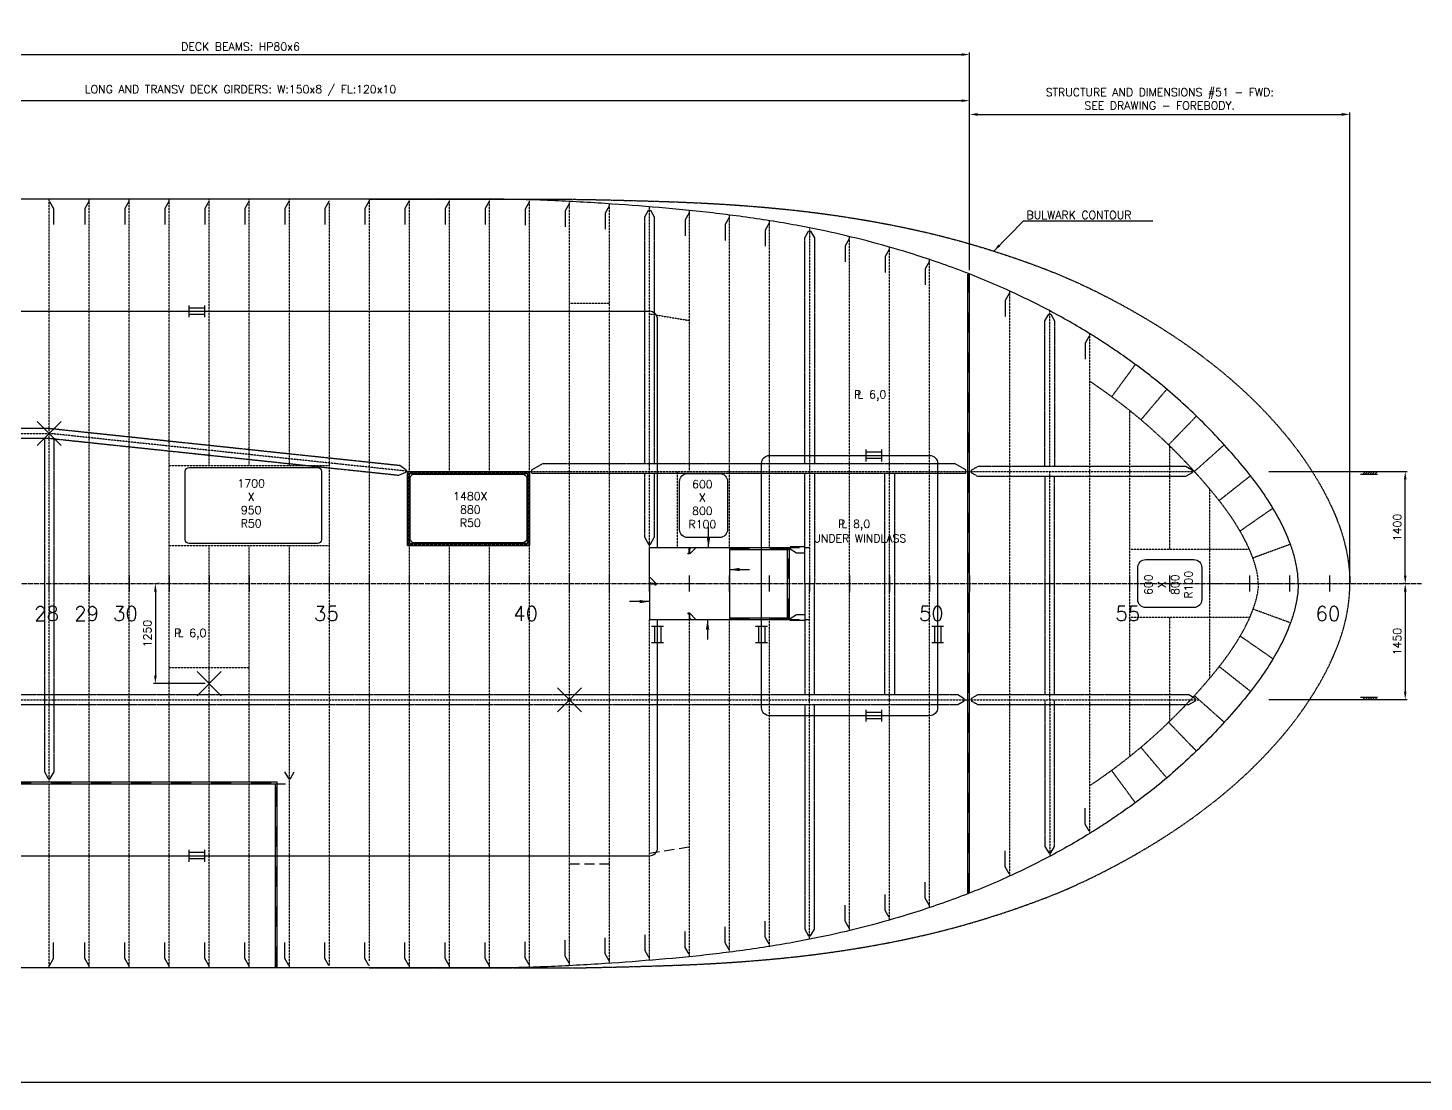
# Model space of a CAD drawing. Extents: x 53504 to 151281, y 25397 to 132894.
# Drawn here: x 109135 to 126579, y 85812 to 98977 of the extents above; entities that cross this region are included whole.
import ezdxf

# ---------------------------------------------------------------- set-up
doc = ezdxf.new("R2010")
doc.units = 0
doc.header["$LTSCALE"] = 250
for name, pattern in [('CENTER', [3, 2.5, -0.25, 0, -0.25]), ('DASHED', [0.75, 0.5, -0.25]), ('JERNB', [2, 1, -1]), ('PHANTOM', [2.1, 1.25, -0.2, 0.125, -0.2, 0.125, -0.2])]:
    doc.linetypes.add(name, pattern=pattern)
doc.layers.get('0').update_dxf_attribs({"linetype": 'CONTINUOUS'})
doc.layers.get('DEFPOINTS').update_dxf_attribs({"linetype": 'CONTINUOUS'})
for name, color, linetype in [('S0CE1', 1, 'CENTER'), ('S0CO1', 1, 'CONTINUOUS'), ('S0CO2', 2, 'CONTINUOUS'), ('S0CO5', 4, 'CONTINUOUS'), ('S0DA1', 1, 'DASHED'), ('S0DA3', 3, 'DASHED'), ('S0PH1', 1, 'PHANTOM'), ('S0PH2', 2, 'PHANTOM'), ('S0TX2', 2, 'CONTINUOUS')]:
    doc.layers.add(name, color=color, linetype=linetype)
doc.styles.add('18', font='romans', dxfattribs={"height": 180})
doc.styles.add('ROMANS', font='romans', dxfattribs={"height": 100})
doc.dimstyles.get("Standard").update_dxf_attribs({"dimscale": 50, "dimtxt": 2, "dimasz": 2, "dimexe": 0.5, "dimexo": 1, "dimgap": 1, "dimtad": 1, "dimdsep": 46, "dimtxsty": 'ROMANS', "dimcen": 1.5, "dimclrd": 1, "dimclre": 1, "dimclrt": 2, "dimazin": 2, "dimtfac": 1, "dimtmove": 2, "dimatfit": 3, "dimfxl": 1, "dimtvp": 100, "dimtolj": 1, "dimarcsym": 0})

# ---------------------------------------------------------------- blocks, each defined once
blk = doc.blocks.new('PILL-U')
at = {"layer": 'S0CO2'}
for p, q in [((150, -150), (-150, 150)), ((-150, -150), (150, 150))]:
    blk.add_line(p, q, dxfattribs=at)
blk = doc.blocks.new('KNE150')
at = {"layer": 'S0CO1', "color": 0}
blk.add_lwpolyline([(30, 0), (150, 0), (150, -15), (15, -150), (0, -150), (0, -30, 0.414214)], format="xyb", close=True, dxfattribs=at)
blk = doc.blocks.new('HP80x7')
at = {"color": 0, "linetype": 'ByBlock'}
blk.add_lwpolyline([(17, -80, 0.773344), (19, -73), (8, -66, -0.267949), (6, -63), (6, 0), (0, 0), (0, -80), (17, -80)], format="xyb", dxfattribs=at)
blk = doc.blocks.new('PILC')
at = {"color": 1, "linetype": 'ByBlock'}
blk.add_line((0, 0), (-250, 0), dxfattribs=at)
blk.add_solid([(-125, 21), (-125, -21), (0, 0)], dxfattribs=at)
blk = doc.blocks.new('SNIP-1')
at = {"color": 0, "linetype": 'PHANTOM'}
blk.add_lwpolyline([(0, 0), (0, -5), (87, -55), (287, -55)], dxfattribs=at)
blk = doc.blocks.new('*D95')
at = {"layer": 'DEFPOINTS', "color": 0, "transparency": 16777216}
for p in [(120901, 98644), (102681, 98094), (120901, 95903)]:
    blk.add_point(p, dxfattribs=at)
at = {"layer": 'S0TX2', "color": 1, "lineweight": -2, "transparency": 16777216}
for p, q in [((102681, 98144), (102681, 98669)), ((102781, 98644), (120801, 98644)), ((120901, 95953), (120901, 98669))]:
    blk.add_line(p, q, dxfattribs=at)
at = {"layer": 'S0TX2', "color": 1, "transparency": 16777216}
for points in [[(102781, 98661), (102781, 98628), (102681, 98644)], [(120801, 98661), (120801, 98628), (120901, 98644)]]:
    blk.add_solid(points, dxfattribs=at)
at = {"layer": 'S0TX2', "color": 2, "transparency": 16777216, "insert": (111791, 98744), "char_height": 100, "attachment_point": 5, "style": 'ROMANS'}
blk.add_mtext('\\A1;DECK BEAMS: HP80x6', dxfattribs=at)
blk = doc.blocks.new('*D96')
at = {"layer": 'DEFPOINTS', "color": 0, "transparency": 16777216}
for p in [(120901, 98069), (102681, 97006), (120901, 96973)]:
    blk.add_point(p, dxfattribs=at)
at = {"layer": 'S0TX2', "color": 1, "lineweight": -2, "transparency": 16777216}
for p, q in [((102681, 97056), (102681, 98094)), ((102781, 98069), (120801, 98069)), ((120901, 97023), (120901, 98094))]:
    blk.add_line(p, q, dxfattribs=at)
at = {"layer": 'S0TX2', "color": 1, "transparency": 16777216}
for points in [[(102781, 98085), (102781, 98052), (102681, 98069)], [(120801, 98085), (120801, 98052), (120901, 98069)]]:
    blk.add_solid(points, dxfattribs=at)
at = {"layer": 'S0TX2', "color": 2, "transparency": 16777216, "insert": (111791, 98195), "char_height": 100, "attachment_point": 5, "style": 'ROMANS'}
blk.add_mtext('\\A1;LONG AND TRANSV DECK GIRDERS: W:150x8 / FL:120x10', dxfattribs=at)
blk = doc.blocks.new('ST10073')
at = {"layer": 'S0CO2'}
for p, q in [((1.49, 4), (-1.49, 4)), ((-0.79, 4), (-0.79, 0)), ((0.79, 4), (0.79, 0)), ((-1.49, 0), (1.49, 0))]:
    blk.add_line(p, q, dxfattribs=at)
blk = doc.blocks.new('PLDIM2')
at = {"layer": 'S0TX2', "style": 'ROMANS'}
for s, p in [('P', (-19, 0)), ('L', (23, 0))]:
    blk.add_text(s, height=100, dxfattribs=at).set_placement(p)
blk.add_attdef('XX.X', (168, -1), '', height=100, dxfattribs=at)
blk = doc.blocks.new('*D93')
at = {"layer": 'DEFPOINTS', "color": 0, "transparency": 16777216}
for p in [(126383, 92038), (124591, 90588), (126343, 90588)]:
    blk.add_point(p, dxfattribs=at)
at = {"layer": 'S0TX2', "color": 1, "lineweight": -2, "transparency": 16777216}
for p, q in [((126333, 92038), (126318, 92038)), ((126343, 91938), (126343, 90688)), ((124641, 90588), (126368, 90588))]:
    blk.add_line(p, q, dxfattribs=at)
at = {"layer": 'S0TX2', "color": 1, "transparency": 16777216}
for points in [[(126327, 91938), (126360, 91938), (126343, 92038)], [(126327, 90688), (126360, 90688), (126343, 90588)]]:
    blk.add_solid(points, dxfattribs=at)
at = {"layer": 'S0TX2', "color": 2, "transparency": 16777216, "insert": (126243, 91313), "char_height": 100, "attachment_point": 5, "rotation": 90, "style": 'ROMANS'}
blk.add_mtext('\\A1;1450', dxfattribs=at)
blk = doc.blocks.new('*D94')
at = {"layer": 'DEFPOINTS', "color": 0, "transparency": 16777216}
for p in [(124591, 93438), (126343, 93438), (126383, 92038)]:
    blk.add_point(p, dxfattribs=at)
at = {"layer": 'S0TX2', "color": 1, "lineweight": -2, "transparency": 16777216}
for p, q in [((124641, 93438), (126368, 93438)), ((126343, 92138), (126343, 93338)), ((126333, 92038), (126318, 92038))]:
    blk.add_line(p, q, dxfattribs=at)
at = {"layer": 'S0TX2', "color": 1, "transparency": 16777216}
for points in [[(126327, 93338), (126360, 93338), (126343, 93438)], [(126327, 92138), (126360, 92138), (126343, 92038)]]:
    blk.add_solid(points, dxfattribs=at)
at = {"layer": 'S0TX2', "color": 2, "transparency": 16777216, "insert": (126243, 92738), "char_height": 100, "attachment_point": 5, "rotation": 90, "style": 'ROMANS'}
blk.add_mtext('\\A1;1400', dxfattribs=at)
blk = doc.blocks.new('ST10011')
at = {"layer": 'S0CO1'}
for p, q in [((4.24, 0.65), (-0.08, 0.65)), ((0, 0), (0.65, 0.65)), ((0.6, 0), (1.25, 0.65)), ((1.2, 0), (1.85, 0.65)), ((1.8, 0), (2.45, 0.65)), ((2.4, 0), (3.05, 0.65)), ((3, 0), (3.65, 0.65))]:
    blk.add_line(p, q, dxfattribs=at)
blk = doc.blocks.new('*D92')
at = {"layer": 'DEFPOINTS', "color": 0, "transparency": 16777216}
for p in [(110727, 92038), (110727, 90788), (111401, 90788)]:
    blk.add_point(p, dxfattribs=at)
at = {"layer": 'S0CO1', "color": 1, "lineweight": -2, "transparency": 16777216}
for p, q in [((110727, 91938), (110727, 90888)), ((110777, 92038), (110752, 92038)), ((111351, 90788), (110702, 90788))]:
    blk.add_line(p, q, dxfattribs=at)
at = {"layer": 'S0CO1', "color": 1, "transparency": 16777216}
for points in [[(110711, 91938), (110744, 91938), (110727, 92038)], [(110711, 90888), (110744, 90888), (110727, 90788)]]:
    blk.add_solid(points, dxfattribs=at)
at = {"layer": 'S0CO1', "color": 2, "transparency": 16777216, "insert": (110627, 91413), "char_height": 100, "attachment_point": 5, "rotation": 90, "style": 'ROMANS'}
blk.add_mtext('\\A1;1250', dxfattribs=at)
blk = doc.blocks.new('*D91')
at = {"layer": 'DEFPOINTS', "color": 0, "transparency": 16777216}
for p in [(125651, 97897), (120901, 96386), (125651, 91988)]:
    blk.add_point(p, dxfattribs=at)
at = {"layer": 'S0TX2', "color": 1, "lineweight": -2, "transparency": 16777216}
for p, q in [((120901, 96436), (120901, 97922)), ((121001, 97897), (125551, 97897)), ((125651, 92038), (125651, 97922))]:
    blk.add_line(p, q, dxfattribs=at)
at = {"layer": 'S0TX2', "color": 1, "transparency": 16777216}
for points in [[(121001, 97914), (121001, 97880), (120901, 97897)], [(125551, 97914), (125551, 97880), (125651, 97897)]]:
    blk.add_solid(points, dxfattribs=at)
at = {"layer": 'S0TX2', "color": 2, "transparency": 16777216, "insert": (123276, 98090), "char_height": 100, "attachment_point": 5, "style": 'ROMANS'}
blk.add_mtext('\\A1;STRUCTURE AND DIMENSIONS #51 - FWD:\\PSEE DRAWING - FOREBODY.', dxfattribs=at)

msp = doc.modelspace()

# ---------------------------------------------------------------- linework, layer by layer
at = {"layer": 'S0CE1', "color": 0, "ltscale": 0.1}
msp.add_line((99902.239, 92037.898), (126546.45, 92038.246), dxfattribs=at)
at = {"layer": 'S0CO1', "color": 0}
for p, q in [((120877.039, 88172.63), (120877.039, 95902.862)), ((120901.039, 88172.63), (120901.039, 95902.862)), ((106490.878, 95437.744), (116901.039, 95437.744)), ((113877.039, 92513.746), (113877.039, 93437.746)), ((113901.039, 93437.746), (115401.039, 93437.746)), ((115401.039, 93437.746), (115401.039, 92513.746)), ((113877.039, 92513.746), (115401.039, 92513.746)), ((117901.039, 92487.746), (118651.039, 92487.746)), ((117901.039, 92487.746), (117901.039, 91587.746)), ((117901.039, 92463.746), (118651.039, 92463.746)), ((118627.039, 91611.746), (118627.039, 92463.746)), ((118651.039, 91587.746), (118651.039, 92487.746)), ((117901.039, 91611.746), (118651.039, 91611.746)), ((117901.039, 91587.746), (118651.039, 91587.746)), ((105925.039, 89561.744), (112251.039, 89561.744)), ((105925.039, 89537.744), (112227.039, 89537.744)), ((112227.039, 87249.605), (112227.039, 89537.744)), ((112251.039, 87249.605), (112251.039, 89561.744))]:
    msp.add_line(p, q, dxfattribs=at)
at = {"layer": 'S0CO1', "color": 0, "linetype": 'JERNB'}
for p, q in [((120889.039, 88172.63), (120889.039, 95902.862)), ((117901.039, 92475.746), (118651.039, 92475.746)), ((118639.039, 91599.746), (118639.039, 92475.746)), ((117901.039, 91599.746), (118651.039, 91599.746)), ((105925.039, 89549.744), (112239.039, 89549.744)), ((112239.039, 87249.605), (112239.039, 89549.744))]:
    msp.add_line(p, q, dxfattribs=at)
at = {"layer": 'S0CO1', "color": 0, "linetype": 'JERNB', "ltscale": 0.02}
for p, q in [((113889.039, 93425.746), (115389.039, 93425.746)), ((113889.039, 92525.746), (113889.039, 93425.746)), ((115389.039, 93425.746), (115389.039, 92525.746)), ((113889.039, 92525.746), (115389.039, 92525.746))]:
    msp.add_line(p, q, dxfattribs=at)
at = {"layer": 'S0CO1', "color": 0, "linetype": 'Continuous'}
for p, q in [((116901.039, 91937.746), (116901.039, 92137.746)), ((117901.039, 91937.746), (117901.039, 92137.746)), ((119901.039, 91937.746), (119901.039, 92137.746)), ((120901.039, 91937.746), (120901.039, 92137.746)), ((123401.039, 91937.746), (123401.039, 92137.746))]:
    msp.add_line(p, q, dxfattribs=at)
at = {"layer": 'S0CO1', "color": 6}
msp.add_line((84446.818, 85812.296), (150257.9, 85812.296), dxfattribs=at)
at = {"layer": 'S0CO1', "color": 0}
msp.add_lwpolyline([(117001.039, 92487.746), (117001.039, 95337.744)], dxfattribs=at)
for points in [[(118301.039, 90487.746), (118301.039, 93537.746, -0.414213562), (118401.039, 93637.746), (120401.039, 93637.746, -0.414213562), (120501.039, 93537.746), (120501.039, 90487.746, -0.414213562), (120401.039, 90387.746), (118401.039, 90387.746, -0.414213562)], [(111151.036, 93487.746), (112751.039, 93487.746, -0.414213562), (112801.039, 93437.746), (112801.039, 92587.746, -0.414213562), (112751.039, 92537.746), (111151.036, 92537.746, -0.414213562), (111101.036, 92587.746), (111101.036, 93437.746, -0.414213562)], [(113961.039, 93403.746), (115317.039, 93403.746, -0.414213562), (115367.039, 93353.746), (115367.039, 92597.746, -0.414213562), (115317.039, 92547.746), (113961.039, 92547.746, -0.414213562), (113911.039, 92597.746), (113911.039, 93353.746, -0.414213562)], [(117376.039, 93412.746), (117776.039, 93412.746, -0.414213562), (117876.039, 93312.746), (117876.039, 92712.746, -0.414213562), (117776.039, 92612.746), (117376.039, 92612.746, -0.414213562), (117276.039, 92712.746), (117276.039, 93312.746, -0.414213562)], [(123001.039, 91837.746), (123001.039, 92237.746, -0.414213562), (123101.039, 92337.746), (123701.039, 92337.746, -0.414213562), (123801.039, 92237.746), (123801.039, 91837.746, -0.414213562), (123701.039, 91737.746), (123101.039, 91737.746, -0.414213562)]]:
    msp.add_lwpolyline(points, format="xyb", close=True, dxfattribs=at)
msp.add_lwpolyline([(113901.039, 93413.746), (115377.039, 93413.746), (115377.039, 92537.746), (113901.039, 92537.746)], close=True, dxfattribs=at)
msp.add_lwpolyline([(105001.039, 90965.922), (105001.039, 89737.784, 0.414213562), (105101.039, 89637.784), (106901.039, 89637.784, -0.414213562), (107001.039, 89537.784), (107001.039, 88737.744, 0.414213562), (107101.039, 88637.744), (116901.039, 88637.744, 0.414213562), (117001.039, 88737.744), (117001.039, 91587.746)], format="xyb", dxfattribs=at)
msp.add_arc((116901.039, 95337.744), 100, 0, 90, dxfattribs=at)
at = {"layer": 'S0CO5', "color": 0}
for p, q in [((116901.039, 92037.746), (116901.039, 92487.746)), ((116901.039, 92487.746), (117901.039, 92487.746)), ((116901.039, 92037.746), (116901.039, 91587.746)), ((116901.039, 91587.746), (117901.039, 91587.746))]:
    msp.add_line(p, q, dxfattribs=at)
at = {"layer": 'S0CO5', "color": 0, "flags": 128}
for points in [[(125005.531, 92037.746), (125005.531, 92087.746, 0.028984), (124988.882, 92237.746, 0.02788), (124954.228, 92389.699, 0.018944), (124905.517, 92537.746, 0.033183), (124771.175, 92836.934, 0.024663), (124603.197, 93118.621, 0.020409), (124410.484, 93384.152, 0.011893), (124201.039, 93636.695, 0.021606), (123724.427, 94138.814, 0.023708), (123204.32, 94595.746, 0.009551), (122985.574, 94763.534, 0.0081), (122761.039, 94923.506, 0.006351), (122582.525, 95043.076, 0.006117), (122401.039, 95158.172, 0.016804), (121889.933, 95450.395, 0.015439), (121361.039, 95709.074, 0.017375), (120726.796, 95969.238, 0.015054), (120077.039, 96187.746, 0.011502), (119554.025, 96333.219, 0.010874), (119025.039, 96455.166, 0.01275), (118361.091, 96575.51, 0.009545), (117692.433, 96666.151, 0.007943), (117020.982, 96733.353, 0.004737), (116348.039, 96783.505, 0.00555), (115627.183, 96822.33, 0.010678), (114905.449, 96837.746), (104401.039, 96837.746)], [(125005.531, 92037.746), (125005.531, 91987.746, -0.028984), (124988.882, 91837.746, -0.02788), (124954.228, 91685.794, -0.018944), (124905.517, 91537.746, -0.033183), (124771.175, 91238.558, -0.024663), (124603.197, 90956.871, -0.020409), (124410.484, 90691.34, -0.011893), (124201.039, 90438.798, -0.021606), (123724.427, 89936.679, -0.023708), (123204.32, 89479.746, -0.009551), (122985.574, 89311.958, -0.0081), (122761.039, 89151.986, -0.006351), (122582.525, 89032.416, -0.006117), (122401.039, 88917.321, -0.016804), (121889.933, 88625.097, -0.015439), (121361.039, 88366.418, -0.017375), (120726.796, 88106.255, -0.015054), (120077.039, 87887.746, -0.011502), (119554.025, 87742.274, -0.010874), (119025.039, 87620.326, -0.01275), (118361.091, 87499.982, -0.009545), (117692.433, 87409.342, -0.007943), (117020.982, 87342.139, -0.004737), (116348.039, 87291.988, -0.00555), (115627.183, 87253.163, -0.010678), (114905.449, 87237.746), (105901.039, 87237.746)]]:
    msp.add_lwpolyline(points, format="xyb", dxfattribs=at)
at = {"layer": 'S0DA1', "color": 0, "ltscale": 0.02}
for p, q in [((109401.039, 93912.744), (109401.039, 96837.746)), ((109901.039, 87237.746), (109901.039, 96837.746)), ((110401.039, 87237.746), (110401.039, 96837.746)), ((110901.039, 87237.746), (110901.039, 96837.746)), ((111401.039, 93512.746), (111401.039, 96837.746)), ((111901.039, 93512.746), (111901.039, 96837.746)), ((112401.039, 93512.746), (112401.039, 96837.746)), ((113401.039, 87328.154), (113401.039, 96837.746)), ((113901.039, 93437.746), (113901.039, 96837.746)), ((114401.039, 93437.746), (114401.039, 96837.746)), ((114901.039, 93437.746), (114901.039, 96837.746)), ((115401.039, 93437.746), (115401.039, 96830.479)), ((112901.039, 87281.321), (112901.039, 96794.172)), ((115901.039, 87266.022), (115901.039, 96809.47)), ((116401.039, 87295.473), (116401.039, 96780.02)), ((117401.039, 93437.746), (117401.039, 96697.962)), ((117901.039, 92487.746), (117901.039, 96640.661)), ((118401.039, 92487.746), (118401.039, 96569.255)), ((119401.039, 87704.51), (119401.039, 96370.983)), ((119901.039, 93437.746), (119901.039, 96239.6)), ((120401.039, 87991.261), (120401.039, 96084.231)), ((121401.039, 88384.585), (121401.039, 95690.908)), ((115901.039, 95537.744), (116401.039, 95537.744)), ((116901.039, 95405.77), (117401.039, 95322.78)), ((122401.039, 88917.321), (122401.039, 95158.172)), ((122971.033, 94774.229), (122675.203, 94371.136)), ((123363.78, 94464.795), (123041.033, 94082.912)), ((122901.039, 89877.426), (122901.039, 94198.067)), ((123734.393, 94129.167), (123386.332, 93770.205)), ((123401.039, 92462.746), (123401.039, 93755.907)), ((110901.039, 93512.746), (112901.039, 93512.746)), ((117251.039, 92487.746), (117251.039, 93437.746)), ((124410.484, 93384.152), (124018.138, 93074.209)), ((123901.039, 90857.39), (123901.039, 93218.102)), ((124691.445, 92978.532), (124280.386, 92693.873)), ((110901.039, 92512.746), (112901.039, 92512.746)), ((111401.039, 87237.746), (111401.039, 92512.746)), ((111901.039, 87237.746), (111901.039, 92512.746)), ((112401.039, 87237.746), (112401.039, 92512.746)), ((113901.039, 87237.746), (113901.039, 92537.746)), ((114401.039, 87237.746), (114401.039, 92513.746)), ((114901.039, 87237.746), (114901.039, 92513.746)), ((115401.039, 87245.014), (115401.039, 92537.746)), ((124396.905, 92462.746), (122901.039, 92462.746)), ((124908.987, 92528.337), (124439.451, 92356.477)), ((116901.039, 87332.261), (116901.039, 91587.746)), ((117401.039, 87377.531), (117401.039, 91587.746)), ((117901.039, 87434.832), (117901.039, 91587.746)), ((118401.039, 87506.238), (118401.039, 91587.746)), ((124396.905, 91612.746), (122901.039, 91612.746)), ((123401.039, 90319.586), (123401.039, 91612.746)), ((124908.987, 91547.156), (124439.451, 91719.016)), ((124691.445, 91096.961), (124280.386, 91381.619)), ((110901.039, 90987.746), (111901.039, 90987.746)), ((124410.484, 90691.34), (124018.138, 91001.283)), ((119901.039, 87835.893), (119901.039, 90587.746)), ((123734.393, 89946.325), (123386.332, 90305.288)), ((123363.78, 89610.698), (123041.033, 89992.58)), ((122971.033, 89301.263), (122675.203, 89704.357)), ((109401.039, 87237.746), (109401.039, 89537.744))]:
    msp.add_line(p, q, dxfattribs=at)
at = {"layer": 'S0DA1', "color": 0}
for p, q in [((112227.039, 89537.744), (112401.039, 89537.744)), ((116901.039, 88669.803), (117401.039, 88752.793)), ((115901.039, 88537.744), (116401.039, 88537.744))]:
    msp.add_line(p, q, dxfattribs=at)
at = {"layer": 'S0DA1', "color": 0, "ltscale": 0.02, "flags": 128}
for points in [[(124505.531, 92037.746), (124505.531, 92073.012, 0.025379575), (124495.963, 92153.9, 0.02788), (124473.696, 92251.535, 0.018944), (124436.824, 92363.6, 0.033183), (124329.629, 92602.336, 0.024663), (124186.903, 92841.675, 0.020409), (124018.145, 93074.2, 0.011893), (123823.875, 93308.446, 0.021606), (123376.989, 93779.249, 0.023708), (122892.488, 94204.9, 0.009551), (122688.897, 94361.064, 0.0081), (122477.547, 94511.642, 0.002906087), (122401.039, 94563.655, 0.002906087)], [(124505.531, 92037.746), (124505.531, 92002.481, -0.025379575), (124495.963, 91921.593, -0.02788), (124473.696, 91823.958, -0.018944), (124436.824, 91711.893, -0.033183), (124329.629, 91473.157, -0.024663), (124186.903, 91233.818, -0.020409), (124018.145, 91001.292, -0.011893), (123823.875, 90767.047, -0.021606), (123376.989, 90296.243, -0.023708), (122892.488, 89870.592, -0.009551), (122688.897, 89714.429, -0.0081), (122477.547, 89563.851, -0.002906087), (122401.039, 89511.838, -0.002906087)]]:
    msp.add_lwpolyline(points, format="xyb", dxfattribs=at)
at = {"layer": 'S0DA3', "color": 0, "ltscale": 0.02}
for p, q in [((116901.039, 93437.746), (116901.039, 96743.231)), ((118901.039, 96480.306), (118901.039, 92037.746)), ((121901.038, 93497.746), (121901.038, 95444.522)), ((106776.039, 93912.746), (109401.039, 93912.744)), ((113901.039, 93437.746), (109401.039, 93912.746)), ((109401.039, 89561.744), (109401.039, 93912.744)), ((124082.323, 93770.079), (123708.705, 93437.746)), ((115401.039, 93437.746), (123708.705, 93437.746)), ((116901.039, 92487.746), (116901.039, 93437.746)), ((119901.039, 90587.746), (119901.039, 93437.746)), ((121901.039, 90587.746), (121901.039, 93437.746)), ((118901.039, 87595.187), (118901.039, 92037.746)), ((105925.039, 90587.746), (123764.917, 90587.746)), ((121901.038, 90577.746), (121901.038, 88630.971)), ((124082.323, 90305.414), (123708.705, 90637.746))]:
    msp.add_line(p, q, dxfattribs=at)
at = {"layer": 'S0DA3', "color": 0}
for p, q in [((118651.039, 92487.746), (118901.039, 92487.746)), ((123901.039, 92037.746), (125005.531, 92037.746)), ((118651.039, 91587.746), (118901.039, 91587.746))]:
    msp.add_line(p, q, dxfattribs=at)
at = {"layer": 'S0PH1', "color": 0, "ltscale": 0.02}
for p, q in [((115569.908, 93537.649), (120714.258, 93537.649)), ((115431.344, 93417.649), (120852.823, 93417.649))]:
    msp.add_line(p, q, dxfattribs=at)
at = {"layer": 'S0PH1', "color": 0}
for points in [[(116841.039, 96618.296), (116888.539, 96700.569), (116913.539, 96700.569), (116961.039, 96618.296)], [(118841.039, 96355.371), (118888.539, 96437.643), (118913.539, 96437.643), (118961.039, 96355.371)], [(121841.038, 95319.587), (121888.538, 95401.859), (121913.538, 95401.859), (121961.038, 95319.587)], [(113770.495, 93391.193), (113857.299, 93429.794), (113859.924, 93454.656), (113783.092, 93510.53)], [(115431.344, 93417.649), (115431.344, 93457.649), (115569.908, 93537.649)], [(120851.842, 93417.649), (120851.842, 93457.649), (120713.278, 93537.649)], [(123601.512, 93377.746), (123683.785, 93425.246), (123683.785, 93450.246), (123601.512, 93497.746)], [(116841.039, 92612.681), (116888.539, 92530.409), (116913.539, 92530.409), (116961.039, 92612.681)], [(118841.039, 92497.746), (118657.7, 92497.746), (118657.7, 92472.746), (118739.208, 92422.766), (118841.039, 92422.766)], [(118841.039, 91577.746), (118657.7, 91577.746), (118657.7, 91602.746), (118739.208, 91652.726), (118841.039, 91652.726)], [(120752.104, 90527.746), (120834.376, 90575.246), (120834.376, 90600.246), (120752.104, 90647.746)], [(123639.982, 90527.746), (123722.254, 90575.246), (123722.254, 90600.246), (123639.982, 90647.746)], [(109341.039, 89686.679), (109388.539, 89604.406), (109413.539, 89604.406), (109461.039, 89686.679)], [(112341.039, 89686.679), (112388.539, 89604.406), (112413.539, 89604.406), (112461.039, 89686.679)], [(121841.038, 88755.906), (121888.538, 88673.633), (121913.538, 88673.633), (121961.038, 88755.906)], [(118841.039, 87720.122), (118888.539, 87637.849), (118913.539, 87637.849), (118961.039, 87720.122)]]:
    msp.add_lwpolyline(points, dxfattribs=at)
at = {"layer": 'S0PH1', "color": 0, "ltscale": 0.02}
for points in [[(116841.039, 93537.649), (116841.039, 96618.296)], [(116961.039, 96618.296), (116961.039, 93537.649)], [(118841.039, 93537.649), (118841.039, 96355.371)], [(118961.039, 96355.371), (118961.039, 93537.649)], [(121841.038, 93497.746), (121841.038, 95319.587)], [(121961.038, 95319.587), (121961.038, 93497.746)], [(113783.092, 93510.53), (109404.196, 93972.746), (106900.974, 93972.749)], [(106900.974, 93852.749), (109397.881, 93852.746), (113770.495, 93391.193)], [(109341.039, 93852.746), (109341.039, 89686.679)], [(109461.039, 89686.679), (109461.039, 93846.08)], [(116841.039, 92612.681), (116841.039, 93417.649)], [(116961.039, 93417.649), (116961.039, 92612.681)], [(118841.039, 92037.746), (118841.039, 93417.649)], [(118961.039, 93417.649), (118961.039, 92037.746)], [(119841.039, 90647.746), (119841.039, 93417.649)], [(119961.039, 93417.649), (119961.039, 90647.746)], [(123601.512, 93497.746), (121000.328, 93497.746), (120918.055, 93450.246), (120918.055, 93425.246), (121000.328, 93377.746), (123601.512, 93377.746)], [(121841.039, 93377.746), (121841.039, 90647.746)], [(121961.039, 90647.746), (121961.039, 93377.746)], [(118841.039, 92037.746), (118841.039, 90647.746)], [(118961.039, 90647.746), (118961.039, 92037.746)], [(120752.104, 90647.746), (106049.974, 90647.746)], [(123639.982, 90647.746), (121000.328, 90647.746), (120918.055, 90600.246), (120918.055, 90575.246), (121000.328, 90527.746), (123639.982, 90527.746)], [(121841.038, 90577.746), (121841.038, 88755.906)], [(121961.038, 88755.906), (121961.038, 90577.746)], [(106049.974, 90527.746), (120752.104, 90527.746)], [(118841.039, 90527.746), (118841.039, 87720.122)], [(118961.039, 87720.122), (118961.039, 90527.746)]]:
    msp.add_lwpolyline(points, dxfattribs=at)
at = {"layer": 'S0PH2', "color": 0, "ltscale": 0.02, "flags": 128}
for points in [[(113400.039, 96837.746), (115401.039, 96837.746), (115747.656, 96837.746), (115824.347, 96837.617), (115901.039, 96837.209), (116026.304, 96835.898), (116151.058, 96833.835), (116276.304, 96831.24), (116401.039, 96828.37), (116651.542, 96821.963), (116901.039, 96814.911), (117026.31, 96811.058), (117151.07, 96806.963), (117276.316, 96802.427), (117401.039, 96797.316), (117526.337, 96791.54), (117651.103, 96785.106), (117776.343, 96777.945), (117901.039, 96770.087), (118026.38, 96761.446), (118151.169, 96752.095), (118274.619, 96742.074), (118337.964, 96736.621), (118401.039, 96730.98), (118520.707, 96719.678), (118586.115, 96713.16), (118651.24, 96706.432), (118759.665, 96694.628), (118830.513, 96686.481), (118901.039, 96678.029), (119007.88, 96664.568), (119079.767, 96655.056), (119151.318, 96645.226), (119259.669, 96629.648), (119330.521, 96619.024), (119401.039, 96608.106), (119503.818, 96591.58), (119606.07, 96574.408), (119708.601, 96556.425), (119810.583, 96537.746), (119901.039, 96520.509), (120000.726, 96500.748), (120076.363, 96485.21), (120151.603, 96469.284), (120244.878, 96448.842), (120323.177, 96431.049), (120401.039, 96412.778), (120492.537, 96390.572), (120572.417, 96370.51), (120651.828, 96349.939), (120742.183, 96325.732), (120821.855, 96303.698), (120901.039, 96281.154), (120991.681, 96254.579), (121072.06, 96230.313), (121151.933, 96205.543), (121245.214, 96175.811), (121323.371, 96150.252), (121401.039, 96124.261), (121463.126, 96103.07), (121524.855, 96081.638), (121586.72, 96059.801), (121648.232, 96037.746), (121711.802, 96014.571), (121774.986, 95991.124), (121838.248, 95967.115), (121901.039, 95942.636), (121971.13, 95914.516), (122040.919, 95885.654), (122097.177, 95861.755), (122153.005, 95837.473), (122226.621, 95804.644), (122299.906, 95771.087), (122350.656, 95747.331), (122401.039, 95723.322), (122475.509, 95687.075), (122549.624, 95650.111), (122601.568, 95623.67), (122653.124, 95596.983), (122728.632, 95557.122), (122803.765, 95516.554), (122852.582, 95489.706), (122901.039, 95462.669), (122975.398, 95420.425), (123049.359, 95377.486), (123101.665, 95346.558), (123153.556, 95315.407), (123223.945, 95272.367), (123293.914, 95228.647), (123347.712, 95194.383), (123401.039, 95159.857), (123446.843, 95129.738), (123492.265, 95099.437), (123537.665, 95068.696), (123582.66, 95037.746), (123645.404, 94993.749), (123694.656, 94958.524), (123743.419, 94923.036), (123804.214, 94877.929), (123852.88, 94841.094), (123901.039, 94803.996), (123959.466, 94758.075), (124017.398, 94711.528), (124074.826, 94664.36), (124115.929, 94629.956), (124156.603, 94595.374), (124208.603, 94550.287), (124260.078, 94504.598), (124311.017, 94458.314), (124356.337, 94416.212), (124401.039, 94373.809), (124449.999, 94326.327), (124498.402, 94278.274), (124532.519, 94243.714), (124566.212, 94209.011), (124613.593, 94159.219), (124660.39, 94108.879), (124692.749, 94073.372), (124724.693, 94037.746), (124769.378, 93986.9), (124791.941, 93960.76), (124814.257, 93934.59), (124853.279, 93887.932), (124877.328, 93858.545), (124901.039, 93829.08), (124938.195, 93781.86), (124974.72, 93734.15), (124992.921, 93709.875), (125010.888, 93685.576), (125045.833, 93637.338), (125080.128, 93588.634), (125097.654, 93563.2), (125114.931, 93537.746), (125147.328, 93488.928), (125179.054, 93439.672), (125210.105, 93389.987), (125239.447, 93341.605), (125268.035, 93293.035), (125294.703, 93246.246), (125320.671, 93199.066), (125345.937, 93151.506), (125370.492, 93103.575), (125386.832, 93070.677), (125402.773, 93037.746), (125424.162, 92992.063), (125444.822, 92946.045), (125464.749, 92899.706), (125483.941, 92853.057), (125495.964, 92822.712), (125507.628, 92792.367), (125522.439, 92752.11), (125536.498, 92711.585), (125549.796, 92670.804), (125562.333, 92629.782), (125574.103, 92588.533), (125580.941, 92563.127), (125587.462, 92537.746), (125597.187, 92497.339), (125606.13, 92456.752), (125614.292, 92416), (125621.669, 92375.098), (125628.257, 92334.063), (125634.052, 92292.908), (125639.056, 92251.649), (125643.265, 92210.301), (125646.675, 92168.88), (125649.244, 92128.253), (125651.04, 92087.746), (125651.04, 92036.746)], [(113400.039, 87237.746), (115401.039, 87237.746), (115747.656, 87237.746), (115824.347, 87237.875), (115901.039, 87238.284), (116026.304, 87239.595), (116151.058, 87241.658), (116276.304, 87244.252), (116401.039, 87247.123), (116651.542, 87253.529), (116901.039, 87260.581), (117026.31, 87264.434), (117151.07, 87268.53), (117276.316, 87273.066), (117401.039, 87278.176), (117526.337, 87283.953), (117651.103, 87290.386), (117776.343, 87297.548), (117901.039, 87305.405), (118026.38, 87314.047), (118151.169, 87323.398), (118274.619, 87333.418), (118337.964, 87338.871), (118401.039, 87344.512), (118520.707, 87355.814), (118586.115, 87362.332), (118651.24, 87369.061), (118759.665, 87380.864), (118830.513, 87389.011), (118901.039, 87397.464), (119007.88, 87410.925), (119079.767, 87420.436), (119151.318, 87430.266), (119259.669, 87445.844), (119330.521, 87456.468), (119401.039, 87467.386), (119503.818, 87483.913), (119606.07, 87501.085), (119708.601, 87519.068), (119810.583, 87537.746), (119901.039, 87554.984), (120000.726, 87574.744), (120076.363, 87590.282), (120151.603, 87606.208), (120244.878, 87626.65), (120323.177, 87644.444), (120401.039, 87662.715), (120492.537, 87684.921), (120572.417, 87704.982), (120651.828, 87725.553), (120742.183, 87749.76), (120821.855, 87771.794), (120901.039, 87794.338), (120991.681, 87820.914), (121072.06, 87845.18), (121151.933, 87869.95), (121245.214, 87899.681), (121323.371, 87925.241), (121401.039, 87951.232), (121463.126, 87972.423), (121524.855, 87993.854), (121586.72, 88015.692), (121648.232, 88037.746), (121711.802, 88060.922), (121774.986, 88084.369), (121838.248, 88108.377), (121901.039, 88132.856), (121971.13, 88160.977), (122040.919, 88189.838), (122097.177, 88213.738), (122153.005, 88238.02), (122226.621, 88270.848), (122299.906, 88304.405), (122350.656, 88328.162), (122401.039, 88352.17), (122475.509, 88388.417), (122549.624, 88425.381), (122601.568, 88451.823), (122653.124, 88478.509), (122728.632, 88518.371), (122803.765, 88558.938), (122852.582, 88585.786), (122901.039, 88612.823), (122975.398, 88655.068), (123049.359, 88698.007), (123101.665, 88728.935), (123153.556, 88760.085), (123223.945, 88803.125), (123293.914, 88846.846), (123347.712, 88881.109), (123401.039, 88915.635), (123446.843, 88945.755), (123492.265, 88976.056), (123537.665, 89006.797), (123582.66, 89037.746), (123645.404, 89081.743), (123694.656, 89116.969), (123743.419, 89152.456), (123804.214, 89197.564), (123852.88, 89234.398), (123901.039, 89271.497), (123959.466, 89317.418), (124017.398, 89363.965), (124074.826, 89411.133), (124115.929, 89445.537), (124156.603, 89480.119), (124208.603, 89525.206), (124260.078, 89570.895), (124311.017, 89617.179), (124356.337, 89659.281), (124401.039, 89701.684), (124449.999, 89749.166), (124498.402, 89797.219), (124532.519, 89831.778), (124566.212, 89866.482), (124613.593, 89916.274), (124660.39, 89966.613), (124692.749, 90002.12), (124724.693, 90037.746), (124769.378, 90088.592), (124791.941, 90114.732), (124814.257, 90140.903), (124853.279, 90187.561), (124877.328, 90216.948), (124901.039, 90246.412), (124938.195, 90293.632), (124974.72, 90341.343), (124992.921, 90365.618), (125010.888, 90389.916), (125045.833, 90438.155), (125080.128, 90486.858), (125097.654, 90512.293), (125114.931, 90537.746), (125147.328, 90586.564), (125179.054, 90635.821), (125210.105, 90685.505), (125239.447, 90733.888), (125268.035, 90782.458), (125294.703, 90829.247), (125320.671, 90876.426), (125345.937, 90923.987), (125370.492, 90971.917), (125386.832, 91004.816), (125402.773, 91037.746), (125424.162, 91083.43), (125444.822, 91129.447), (125464.749, 91175.786), (125483.941, 91222.435), (125495.964, 91252.78), (125507.628, 91283.125), (125522.439, 91323.382), (125536.498, 91363.908), (125549.796, 91404.689), (125562.333, 91445.711), (125574.103, 91486.96), (125580.941, 91512.366), (125587.462, 91537.746), (125597.187, 91578.154), (125606.13, 91618.741), (125614.292, 91659.493), (125621.669, 91700.394), (125628.257, 91741.43), (125634.052, 91782.585), (125639.056, 91823.844), (125643.265, 91865.191), (125646.675, 91906.612), (125649.244, 91947.24), (125651.04, 91987.746), (125651.04, 92038.746)]]:
    msp.add_lwpolyline(points, dxfattribs=at)
at = {"layer": 'S0TX2', "color": 0}
for p, q in [((109402.239, 91937.746), (109402.239, 92137.746)), ((109902.239, 91937.746), (109902.239, 92137.746)), ((110402.239, 91937.746), (110402.239, 92137.746)), ((110902.239, 91937.746), (110902.239, 92137.746)), ((111402.239, 91937.746), (111402.239, 92137.746)), ((111902.239, 91937.746), (111902.239, 92137.746)), ((112402.239, 91937.746), (112402.239, 92137.746)), ((112902.239, 91937.746), (112902.239, 92137.746)), ((113402.239, 91937.746), (113402.239, 92137.746)), ((113902.239, 91937.746), (113902.239, 92137.746)), ((114402.239, 91937.746), (114402.239, 92137.746)), ((114902.239, 91937.746), (114902.239, 92137.746)), ((115402.239, 91937.746), (115402.239, 92137.746)), ((115902.239, 91937.746), (115902.239, 92137.746)), ((116402.239, 91937.746), (116402.239, 92137.746)), ((116902.239, 91937.746), (116902.239, 92137.746)), ((117402.239, 91937.746), (117402.239, 92137.746)), ((117902.239, 91937.746), (117902.239, 92137.746)), ((118402.239, 91937.746), (118402.239, 92137.746)), ((118902.239, 91937.746), (118902.239, 92137.746)), ((119402.239, 91937.746), (119402.239, 92137.746)), ((119902.239, 91937.746), (119902.239, 92137.746)), ((120402.239, 91937.746), (120402.239, 92137.746)), ((120902.239, 91937.746), (120902.239, 92137.746)), ((121402.239, 91937.746), (121402.239, 92137.746)), ((121902.239, 91937.746), (121902.239, 92137.746)), ((122402.239, 91937.746), (122402.239, 92137.746)), ((122902.239, 91937.746), (122902.239, 92137.746)), ((123402.239, 91937.746), (123402.239, 92137.746)), ((123902.239, 91937.746), (123902.239, 92137.746)), ((124402.239, 91937.746), (124402.239, 92137.746)), ((124902.239, 91937.746), (124902.239, 92137.746)), ((125402.239, 91937.746), (125402.239, 92137.746))]:
    msp.add_line(p, q, dxfattribs=at)

# ---------------------------------------------------------------- block references
at = {"layer": 'S0CO1', "color": 0, "xscale": -1}
for p, rotation in [((109401.039, 96807.731), 90), ((122401.039, 88947.336), 270), ((121401.039, 88414.6), 270), ((120401.039, 88021.276), 270), ((119901.039, 87865.908), 270), ((119401.039, 87734.525), 270), ((117901.039, 87464.847), 270), ((118401.039, 87536.253), 270), ((115901.039, 87296.037), 270), ((116401.039, 87325.488), 270), ((116901.039, 87362.276), 270), ((117401.039, 87407.545), 270), ((109901.039, 87267.761), 270), ((110401.039, 87267.761), 270), ((110901.039, 87267.761), 270), ((111401.039, 87267.761), 270), ((111901.039, 87267.761), 270), ((112401.039, 87267.761), 270), ((112901.039, 87267.761), 270), ((113401.039, 87267.761), 270), ((113901.039, 87267.761), 270), ((114401.039, 87267.761), 270), ((114901.039, 87267.761), 270), ((115401.039, 87275.029), 270)]:
    msp.add_blockref('SNIP-1', p, dxfattribs=dict(at, rotation=rotation))
at = {"layer": 'S0CO1', "color": 0}
for name, p, rotation in [('SNIP-1', (109901.039, 96807.731), 270), ('SNIP-1', (110401.039, 96807.731), 270), ('SNIP-1', (110901.039, 96807.731), 270), ('SNIP-1', (111401.039, 96807.731), 270), ('SNIP-1', (111901.039, 96807.731), 270), ('SNIP-1', (112401.039, 96807.731), 270), ('SNIP-1', (112901.039, 96807.731), 270), ('SNIP-1', (113401.039, 96807.731), 270), ('SNIP-1', (113901.039, 96807.731), 270), ('SNIP-1', (114401.039, 96807.731), 270), ('SNIP-1', (114901.039, 96807.731), 270), ('SNIP-1', (115401.039, 96800.464), 270), ('SNIP-1', (115901.039, 96779.455), 270), ('SNIP-1', (116401.039, 96750.005), 270), ('SNIP-1', (117401.039, 96667.947), 270), ('SNIP-1', (117901.039, 96610.646), 270), ('SNIP-1', (118401.039, 96539.24), 270), ('SNIP-1', (119401.039, 96340.968), 270), ('SNIP-1', (119901.039, 96209.585), 270), ('SNIP-1', (120401.039, 96054.216), 270), ('SNIP-1', (121401.039, 95660.893), 270), ('SNIP-1', (122401.039, 95128.157), 270), ('PILC', (117638.17, 92487.746), 270), ('PILC', (117901.039, 92213.237), 180), ('PILC', (117626.735, 91587.746), 90), ('SNIP-1', (109401.039, 87267.761), 90)]:
    msp.add_blockref(name, p, dxfattribs=dict(at, rotation=rotation))
for name, p, xscale, yscale, zscale, rotation in [('ST10073', (111146.557, 95437.744), 50, 50, 50, 270), ('ST10073', (119605.808, 93637.746), 50, 50, 50, 270), ('ST10011', (125994.618, 93437.746), 50, 50, 50, 180), ('KNE150', (116901.039, 92037.746), 0.5, 0.5, 0.5, 90.0000000000016), ('KNE150', (117401.039, 91587.746), -0.5, 0.5, 0.5, 180), ('ST10073', (119605.808, 90387.746), 50, 50, 50, 270), ('ST10073', (111146.557, 88637.744), 50, 50, 50, 270)]:
    msp.add_blockref(name, p, dxfattribs=dict(at, xscale=xscale, yscale=yscale, zscale=zscale, rotation=rotation))
for p, values in [((119476.566, 94350.588), {'XX.X': '6,0'}), ((119275.61, 92733.458), {'XX.X': '8,0'}), ((110982.523, 91371.428), {'XX.X': '6,0'})]:
    msp.add_blockref('PLDIM2', p, dxfattribs=at).add_auto_attribs(values)
for name, p in [('PILL-U', (109401.039, 93912.746)), ('PILC', (116901.039, 91812.746)), ('PILL-U', (111401.039, 90787.746)), ('PILL-U', (115901.039, 90587.746))]:
    msp.add_blockref(name, p, dxfattribs=at)
for name, p, xscale, yscale, zscale in [('KNE150', (117401.039, 92487.746), 0.5, 0.5, 0.5), ('ST10073', (117001.039, 91301.492), 50, 50, 50), ('ST10073', (118301.039, 91301.492), 50, 50, 50), ('ST10073', (120501.039, 91301.492), 50, 50, 50), ('ST10011', (125994.618, 90587.746), -50, 50, 50)]:
    msp.add_blockref(name, p, dxfattribs=dict(at, xscale=xscale, yscale=yscale, zscale=zscale))
at = {"layer": 'S0CO2', "color": 0, "xscale": -1}
msp.add_blockref('HP80x7', (117401.039, 92487.746), dxfattribs=at)
at = {"layer": 'S0CO2', "color": 0, "xscale": -1, "rotation": 90}
msp.add_blockref('HP80x7', (116901.039, 92037.746), dxfattribs=at)
at = {"layer": 'S0CO2', "color": 0, "rotation": 179.9999999999971}
msp.add_blockref('HP80x7', (117401.039, 91587.746), dxfattribs=at)

# ---------------------------------------------------------------- texts
at = {"layer": 'S0TX2', "color": 0}
for s, height, style, p in [('BULWARK CONTOUR', 100, 'ROMANS', (121611.219, 96590.704)), ('UNDER WINDLASS', 100, 'ROMANS', (118947.476, 92552.323)), ('28', 180, '18', (109213.118, 91573.529)), ('29', 180, '18', (109713.118, 91573.529)), ('30', 180, '18', (110199.434, 91573.529)), ('35', 180, '18', (112710.052, 91573.529)), ('40', 180, '18', (115198.016, 91573.529)), ('50', 180, '18', (120267.854, 91573.529)), ('55', 180, '18', (122722.317, 91573.529)), ('60', 180, '18', (125222.317, 91573.529))]:
    msp.add_text(s, height=height, dxfattribs=dict(at, style=style)).set_placement(p)
at = {"layer": 'S0TX2', "color": 0, "char_height": 100, "width": 647.45811, "attachment_point": 2, "style": 'ROMANS'}
for s, insert in [('1700\\PX\\P950\\PR50', (111924.496, 93338.615)), ('600\\PX\\P800\\PR100', (117561.855, 93328.857)), ('1480X\\P880\\PR50', (114662.217, 93179.032))]:
    msp.add_mtext(s, dxfattribs=dict(at, insert=insert))
at = {"layer": 'S0TX2', "color": 0, "insert": (123084.927, 92023.562), "char_height": 100, "width": 647.45811, "attachment_point": 2, "rotation": 90, "style": 'ROMANS'}
msp.add_mtext('600\\PX\\P800\\PR100', dxfattribs=at)

# ---------------------------------------------------------------- dimensions: what is measured, and where the dimension line sits
at = {"layer": 'S0CO1', "color": 0}
dim = msp.add_linear_dim(base=(110727.236, 90787.746), p1=(110727.236, 92037.746), p2=(111401.039, 90787.746), angle=90, dimstyle='STANDARD', dxfattribs=at)
dim.commit()
dim.dimension.update_dxf_attribs({"geometry": '*D92', "text_midpoint": (110627.236, 91412.746)})
at = {"layer": 'S0TX2', "color": 0}
for base, p1, p2, text, picture, middle in [((120901.039, 98644.216), (102680.668, 98093.708), (120901.039, 95902.862), 'DECK BEAMS: HP80x6', '*D95', (111790.853, 98744.216)), ((125651.04, 97897.108), (120901.039, 96385.587), (125651.04, 91987.746), 'STRUCTURE AND DIMENSIONS #51 - FWD:\\PSEE DRAWING - FOREBODY.', '*D91', (123276.04, 98089.965)), ((120901.039, 98068.708), (102680.668, 97005.8), (120901.039, 96972.553), 'LONG AND TRANSV DECK GIRDERS: W:150x8 / FL:120x10', '*D96', (111790.853, 98194.899))]:
    dim = msp.add_linear_dim(base=base, p1=p1, p2=p2, text=text, dimstyle='STANDARD', dxfattribs=at)
    dim.commit()
    dim.dimension.update_dxf_attribs({"geometry": picture, "text_midpoint": middle})
for base, p2, picture, middle in [((126343.371, 93437.746), (124590.623, 93437.746), '*D94', (126243.371, 92737.746)), ((126343.371, 90587.746), (124590.623, 90587.746), '*D93', (126243.371, 91312.746))]:
    dim = msp.add_linear_dim(base=base, p1=(126383.16, 92037.746), p2=p2, angle=90, dimstyle='STANDARD', dxfattribs=at)
    dim.commit()
    dim.dimension.update_dxf_attribs({"geometry": picture, "text_midpoint": middle})

# ---------------------------------------------------------------- leaders
msp.add_leader([(121203.349, 96190.677), (121573.211, 96569.49), (123191.353, 96569.49)], dimstyle='STANDARD', override={"dimgap": 1, "dimtad": 0}, dxfattribs=at)

doc.saveas('drawing.dxf')
